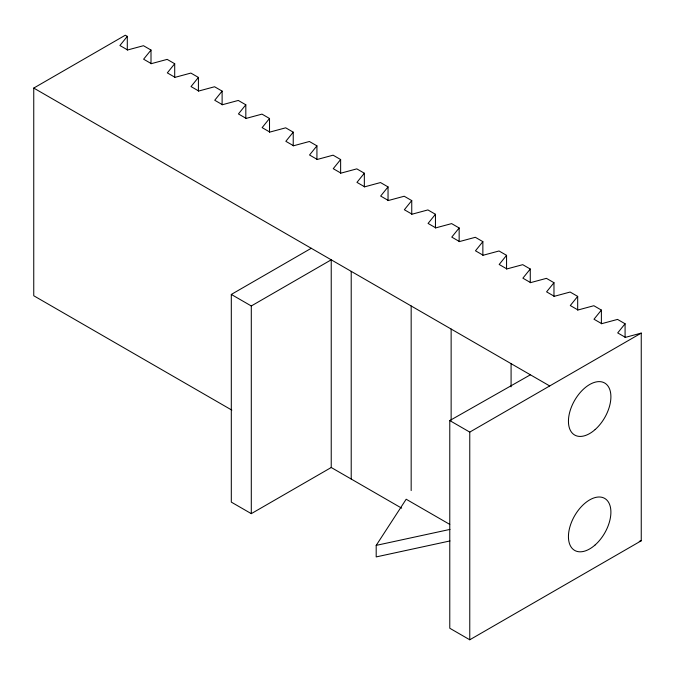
<?xml version="1.0" encoding="UTF-8"?>
<svg xmlns="http://www.w3.org/2000/svg" width="675" height="675" viewBox="0 0 675 675"><rect width="100%" height="100%" fill="white"/><g stroke="black" fill="none" stroke-linecap="round" stroke-linejoin="round"><path stroke-width="1.01" d="M449.98 540.945L376.194 556.917L376.194 545.383L406.173 499.23L449.769 524.399M231.829 410.113L33.75 295.751L33.75 88.071L125.297 35.218L127.297 36.366L119.914 45.512L127.626 49.967L143.471 45.706L151.006 50.051L151.006 63.762M151.006 50.051L143.615 59.197L151.327 63.652L167.172 59.383L174.707 63.737L174.707 77.448M174.707 63.737L167.324 72.883L175.036 77.338L190.873 73.077L198.416 77.422L198.416 91.133M198.416 77.422L191.025 86.569L198.737 91.024L214.574 86.754L222.117 91.108L222.117 104.819M222.117 91.108L214.734 100.254L222.438 104.709L238.283 100.448L245.818 104.794L245.818 118.505M245.818 104.794L238.435 113.94L246.147 118.395L261.984 114.126L269.519 118.479L269.519 132.182M269.519 118.479L262.136 127.626L269.848 132.081L285.694 127.82L293.228 132.165L293.228 145.876M293.228 132.165L285.837 141.311L293.558 145.766L309.395 141.497L316.929 145.851L316.929 159.553M316.929 145.851L309.538 154.997L317.258 159.452L333.096 155.182L340.63 159.536L340.63 173.239M340.63 159.536L333.248 168.682L340.959 173.137L356.805 168.868L364.34 173.222L364.34 186.924M364.34 173.222L356.957 182.368L364.669 186.823L380.506 182.554L388.041 186.907L388.041 200.61M388.041 186.907L380.658 196.054L388.37 200.509L404.207 196.239L411.75 200.593L411.75 214.296M411.75 200.593L404.359 209.739L412.071 214.194L427.908 209.925L435.451 214.279L435.451 227.981M435.451 214.279L428.068 223.425L435.772 227.872L451.617 223.611L459.152 227.964L459.152 241.667M459.152 227.964L451.769 237.111L459.481 241.566L475.327 237.296L482.861 241.65L482.861 255.352M482.861 241.65L475.47 250.796L483.182 255.243L499.028 250.982L506.562 255.336L506.562 269.038M506.562 255.336L499.179 264.482L506.891 268.937L522.728 264.668L530.272 269.021L530.272 282.724M530.272 269.021L522.88 278.168L530.601 282.623L546.438 278.353L553.972 282.707L553.972 296.409M553.972 282.707L546.59 291.853L554.302 296.308L570.139 292.039L577.682 296.392L577.682 310.095M577.682 296.392L570.291 305.539L578.002 309.994L593.84 305.724L601.383 310.078L601.383 323.781M601.383 310.078L593.992 319.224L601.703 323.671L617.549 319.41L625.084 323.764L625.084 337.466M625.084 323.764L617.701 332.91L625.413 337.365L641.25 333.096L641.25 540.776L469.766 639.782L449.778 628.248L449.778 420.567L530.39 374.802M401.667 508.165L331.231 467.505L251.294 513.65L231.306 502.116L231.306 294.435L311.243 248.282M231.306 294.435L251.294 305.969L331.231 259.816L331.231 467.505M449.778 420.567L469.766 432.101L641.25 333.096M639.267 541.308L641.25 540.776M376.194 545.383L449.98 529.403M33.75 88.071L549.703 385.948M511.085 363.656L511.085 386.851M469.766 432.101L469.766 639.782M451.136 329.046L451.136 420.297M411.168 305.969L411.168 490.573M351.211 271.358L351.211 479.039M251.294 305.969L251.294 513.65M127.297 36.366L127.297 50.077M595.164 544.919A30.029 17.339 -60 0 0 604.682 498.403A30.029 17.339 -60 0 0 569.16 529.9A30.029 17.339 -60 0 0 595.164 544.919M595.164 429.536A30.029 17.339 -60 0 0 604.682 383.02A30.029 17.339 -60 0 0 569.16 414.526A30.029 17.339 -60 0 0 595.164 429.536"/></g></svg>
